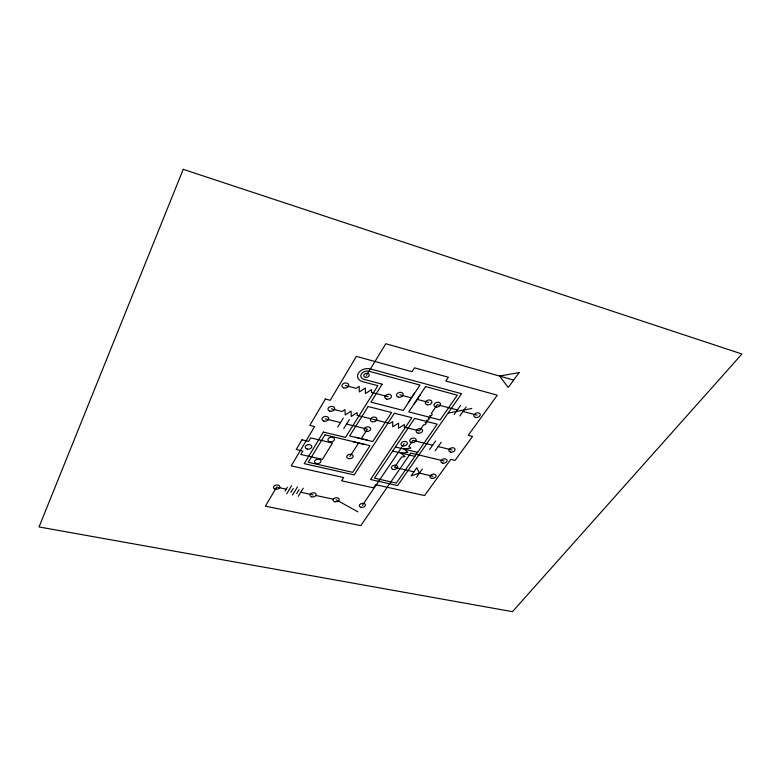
<?xml version="1.0" encoding="UTF-8"?>
<svg xmlns="http://www.w3.org/2000/svg" width="781" height="781" viewBox="0 0 781 781"><rect width="100%" height="100%" fill="white"/><g stroke="black" fill="none" stroke-linecap="round" stroke-linejoin="round"><path stroke-width="1.17" d="M285.055 491.083L287.369 487.237M286.686 493.836L291.606 485.704M290.893 492.313L293.217 488.486M292.494 495.056L297.444 486.953M366.494 375.329L385.824 343.728L513.654 380.074M296.692 493.543L299.045 489.726M337.753 427.1L343.318 418.02M298.283 496.277L303.262 488.203M343.757 428.564L349.361 419.524M349.917 456.495L358.528 443.022M361.33 438.649L367.382 429.179L346.549 424.063M408.297 402.508L414.447 393.155M414.184 404.041L420.363 394.727M362.384 505.366L404.158 443.686M429.628 449.475L435.642 440.914M454.171 414.506L460.536 405.437M416.546 477.171L422.316 469.01M435.173 450.822L441.216 442.29M459.814 415.98L466.208 406.94M419.426 473.11L411.07 475.912L416.82 467.721L419.426 473.11L433.016 476.264M448.489 413.022L471.851 408.443M286.207 489.16L276.679 487.129L265.384 506.156L360.793 525.623L410.738 453.029L444.008 461.015M300.763 492.255L313.074 494.871M315.934 495.486L333.331 499.186M413.94 471.831L394.532 467.331L401.58 457.002L405.114 456.612L400.926 453.156L408.014 452.375L403.826 448.89L410.933 448.118L408.844 446.361L412.934 440.367L432.625 445.209M392.687 451.047L414.867 456.348M352.661 441.626L364.366 444.418M355.443 437.223L367.187 440.054M395.411 446.996L417.63 452.355M325.335 418.85L340.526 422.58M438.18 446.576L451.974 449.963M331.339 408.844L342.049 411.528L344.987 409.595L345.192 414.975L351.06 411.128L351.245 416.488L357.102 412.651L357.181 415.326L389.807 423.497L392.736 421.613L392.716 426.826L398.574 423.077L398.515 428.271L404.382 424.542L404.333 427.139L419.397 430.907L423.595 424.766A1.64 1.132 -13.8 0 0 425.782 424.015A1.64 1.132 -13.8 0 0 425.108 422.531A1.65 1.142 -13.9 0 0 427.305 421.779A1.65 1.142 -13.9 0 0 426.641 420.295A1.65 1.142 -14 0 0 428.837 419.543A1.65 1.142 -14 0 0 428.173 418.05A1.65 1.152 -14.1 0 0 430.38 417.298A1.65 1.152 -14.1 0 0 429.706 415.804A1.66 1.152 -14.2 0 0 431.922 415.043A1.66 1.152 -14.2 0 0 431.249 413.539L437.292 404.695L457.334 409.986M345.339 385.502L356.185 388.342L359.192 386.341L359.338 391.945L365.352 387.962L365.459 393.536L371.473 389.573L371.512 392.355L388.137 396.709M399.833 394.805L411.362 397.851M417.259 399.403L428.613 402.4M462.996 411.48L477.035 415.18M336.142 499.781L357.981 511.867M183.232 169.331L39.05 526.95L512.473 611.669L741.95 354.008L183.232 169.331M325.355 399.042L309.823 425.352L314.636 426.514L291.225 465.876L343.669 477.562L341.59 480.784L373.494 487.852L375.641 484.679L424.522 495.574L450.774 459.374L455.05 460.409L472.544 436.423L468.219 435.329L497.321 395.196L445.795 381.011L448.343 377.233L414.486 367.841L411.987 371.697L356.361 356.38L330.246 400.282L325.355 399.042M301.964 439.81L296.224 449.514L302.872 451.047L300.831 454.464L322.377 459.384L332.481 443.032L310.731 437.897L308.641 441.382L301.964 439.81M323.363 432.069L304.248 463.67L354.144 474.897L394.395 413.237L411.89 417.698L370.526 479.495L397.588 485.577L461.532 393.702L370.409 368.935A9.03 6.609 -11.4 0 0 358.43 373.133A9.03 6.609 -11.4 0 0 362.628 381.665L377.858 385.707L345.524 437.389L323.363 432.069M324.935 434.861L308.27 462.293L352.729 472.329L370.077 445.648L324.935 434.861M368.134 406.53L349.644 435.974L372.752 441.538L391.613 412.524L368.134 406.53M382.163 384.203L370.907 402.127L403.25 410.455L419.973 385.062L368.983 371.268A5.75 4.208 -11.4 0 0 361.359 373.943A5.75 4.208 -11.4 0 0 364.024 379.371L382.163 384.203M425.577 386.585L408.785 411.88L440.103 419.953L457.285 395.166L425.577 386.585M414.623 418.401L374.46 478.167L396.318 483.097L437.184 424.161L414.623 418.401M519.111 372.586L508.255 387.464L499.547 376.061L519.111 372.586M431.883 478.343A3.124 2.05 -13.4 0 0 436.062 475.551A3.124 2.05 -13.4 0 0 431.112 474.877A3.124 2.05 -13.4 0 0 431.883 478.343M393.243 469.43A3.173 2.118 -11.8 0 0 397.646 466.755A3.173 2.118 -11.8 0 0 392.697 465.798A3.173 2.118 -11.8 0 0 393.243 469.43M475.971 417.513A3.29 2.255 -16.4 0 0 480.198 414.272A3.29 2.255 -16.4 0 0 474.926 413.745A3.29 2.255 -16.4 0 0 475.971 417.513M398.447 397.187A3.397 2.421 -13 0 0 403.172 394.19A3.397 2.421 -13 0 0 397.88 393.019A3.397 2.421 -13 0 0 398.447 397.187M427.402 404.783A3.358 2.363 -14.4 0 0 431.883 401.629A3.358 2.363 -14.4 0 0 426.563 400.78A3.358 2.363 -14.4 0 0 427.402 404.783M436.071 407.057A3.339 2.343 -14.8 0 0 440.543 403.923A3.339 2.343 -14.8 0 0 435.261 403.074A3.339 2.343 -14.8 0 0 436.071 407.057M348.482 458.603A3.231 2.197 -9.8 0 0 353.119 456.065A3.231 2.197 -9.8 0 0 348.15 454.796A3.231 2.197 -9.8 0 0 348.482 458.603M418.235 433.172A3.27 2.245 -13.5 0 0 422.58 430.155A3.27 2.245 -13.5 0 0 417.376 429.374A3.27 2.245 -13.5 0 0 418.235 433.172M411.587 442.563A3.241 2.216 -13 0 0 416.127 439.781A3.241 2.216 -13 0 0 411.099 438.746A3.241 2.216 -13 0 0 411.587 442.563M450.783 452.131A3.192 2.138 -14.6 0 0 455.079 449.231A3.192 2.138 -14.6 0 0 450.061 448.499A3.192 2.138 -14.6 0 0 450.783 452.131M386.771 399.091A3.397 2.431 -12.3 0 0 391.476 396.104A3.397 2.431 -12.3 0 0 386.165 394.922A3.397 2.431 -12.3 0 0 386.771 399.091M343.806 387.893A3.456 2.519 -10 0 0 348.765 385.062A3.456 2.519 -10 0 0 343.445 383.539A3.456 2.519 -10 0 0 343.806 387.893M323.881 421.115A3.368 2.382 -8.7 0 0 328.684 418.411A3.368 2.382 -8.7 0 0 323.451 417.005A3.368 2.382 -8.7 0 0 323.881 421.115M366.084 431.434A3.309 2.304 -10.9 0 0 370.633 428.584A3.309 2.304 -10.9 0 0 365.42 427.5A3.309 2.304 -10.9 0 0 366.084 431.434M329.865 411.148A3.397 2.421 -9.1 0 0 334.707 408.404A3.397 2.421 -9.1 0 0 329.445 406.969A3.397 2.421 -9.1 0 0 329.865 411.148M372.293 421.73A3.329 2.343 -11.3 0 0 376.881 418.841A3.329 2.343 -11.3 0 0 371.639 417.728A3.329 2.343 -11.3 0 0 372.293 421.73M365.43 377.282A2.733 2.001 -11.4 0 0 369.188 374.841A2.733 2.001 -11.4 0 0 364.864 373.865A2.733 2.001 -11.4 0 0 365.43 377.282M442.837 463.143A3.163 2.099 -14.1 0 0 447.083 460.292A3.163 2.099 -14.1 0 0 442.095 459.589A3.163 2.099 -14.1 0 0 442.837 463.143M360.998 507.289A3.075 1.992 -10.2 0 0 365.43 504.946A3.075 1.992 -10.2 0 0 360.734 503.843A3.075 1.992 -10.2 0 0 360.998 507.289M402.83 445.873A3.241 2.206 -12.6 0 0 407.34 443.1A3.241 2.206 -12.6 0 0 402.303 442.075A3.241 2.206 -12.6 0 0 402.83 445.873M334.776 501.734A3.114 2.031 -9.1 0 0 339.218 499.362A3.114 2.031 -9.1 0 0 334.414 498.239A3.114 2.031 -9.1 0 0 334.776 501.734M329.767 441.734A3.3 2.284 -9 0 0 334.473 439.117A3.3 2.284 -9 0 0 329.367 437.79A3.3 2.284 -9 0 0 329.767 441.734M316.393 463.494A3.241 2.206 -8.3 0 0 320.991 460.966A3.241 2.206 -8.3 0 0 315.944 459.706A3.241 2.206 -8.3 0 0 316.393 463.494M307.138 449.046A3.3 2.275 -7.8 0 0 311.795 446.439A3.3 2.275 -7.8 0 0 306.65 445.131A3.3 2.275 -7.8 0 0 307.138 449.046M275.176 489.101A3.202 2.128 -6.4 0 0 279.862 486.846A3.202 2.128 -6.4 0 0 274.98 485.421A3.202 2.128 -6.4 0 0 275.176 489.101M311.736 496.853A3.144 2.07 -8 0 0 316.188 494.451A3.144 2.07 -8 0 0 311.287 493.299A3.144 2.07 -8 0 0 311.736 496.853"/></g></svg>
